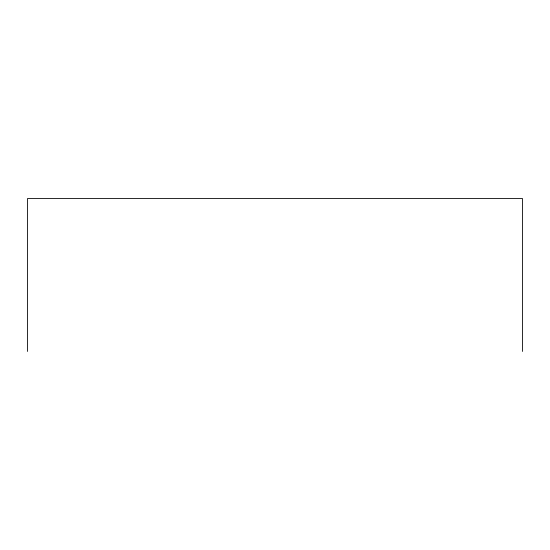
<?xml version="1.0" encoding="UTF-8"?>
<svg xmlns="http://www.w3.org/2000/svg" width="550" height="550" viewBox="0 0 550 550"><rect width="100%" height="100%" fill="white"/><g stroke="black" fill="none" stroke-linecap="round" stroke-linejoin="round"><path stroke-width="0.82" d="M522.5 351.45L522.5 198.55L27.5 198.55L27.5 351.45"/></g></svg>
